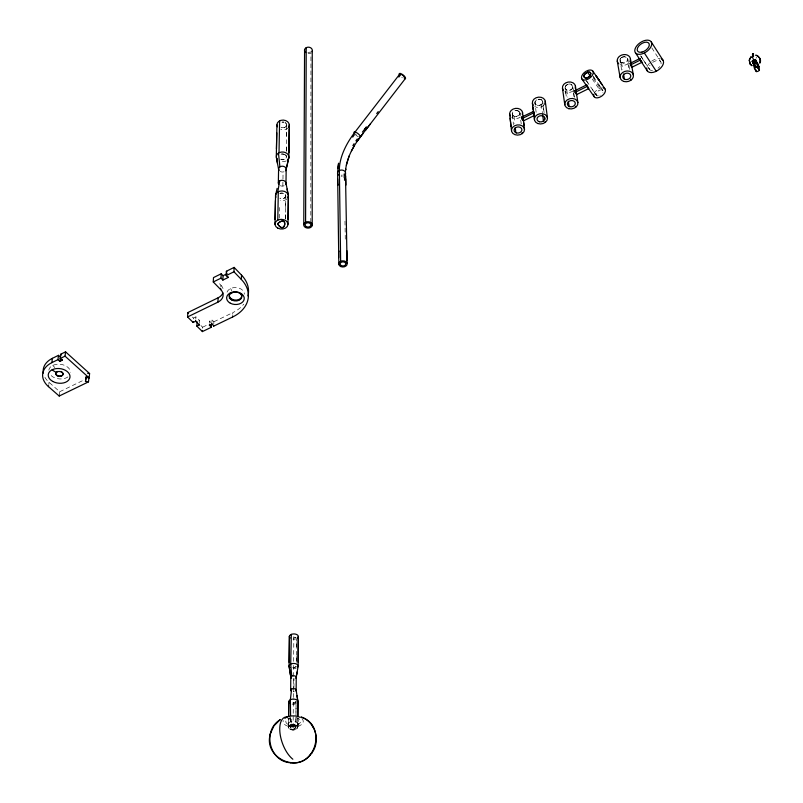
<?xml version="1.0" encoding="UTF-8"?>
<svg xmlns="http://www.w3.org/2000/svg" width="803" height="803" viewBox="0 0 803 803"><rect width="100%" height="100%" fill="white"/><g stroke="black" fill="none" stroke-linecap="round" stroke-linejoin="round"><path stroke-width="0.6" stroke-dasharray="4.01 3.01" d="M286.44 151.496L286.44 146.718M310.801 222.27L310.962 51.824M285.487 218.496L285.497 213.377M297.813 717.591C298.776 723.463 299.298 731.593 291.399 729.736C287.374 730.67 288.277 721.245 288.588 724.336L288.508 723.744M297.813 718.635L297.692 727.779C295.805 730.63 290.626 730.66 288.588 727.96L288.558 718.826L288.468 727.438C289.522 723.884 296.508 723.744 297.762 727.257L297.923 723.373C295.645 725.952 290.576 725.741 288.126 723.362L288.699 724.015M293.898 691.694L293.908 690.891M293.928 687.659L293.998 678.836M296.357 662.324L296.518 638.957M295.916 726.032C297.08 729.847 289.18 729.937 290.335 726.093M290.415 717.621L290.325 727.408C291.087 729.495 295.253 729.455 295.905 727.307L296.076 701.621A2.76 1.546 -0.4 0 1 292.011 703.037M291.539 726.093C294.049 725.059 298.023 728.15 293.908 725.882C292.051 724.968 288.638 728.502 291.539 726.093L291.609 718.002M293.115 727.357L293.346 698.751M293.356 697.506L293.637 662.676M293.647 661.431L293.848 636.548M285.466 219.269L285.808 195.822A3.854 2.911 2.3 0 0 280.056 193.242M286.45 150.723L286.34 123.572M286.801 126.282L286.5 123.813L284.854 122.397M282.847 186.075L282.917 181.659M282.967 179.009L283.078 172.003M279.334 218.175L279.514 207.475M296.407 646.596L296.498 641.396M295.956 712.161L296.046 706.73M290.375 722.208L290.455 717.822M286.591 136.078L286.741 130.216M285.577 207.696L285.727 201.463M280.488 159.235L284.724 159.295L286.3 157.458L286.37 155.28M232.719 314.284L232.78 312.648A37.932 27.151 3.9 0 0 243.751 304.166M220.855 287.143L220.935 285.236L217.623 281.843M213.779 323.96L213.889 321.772L212.062 319.945L209.553 321.16L209.442 323.338M211.952 322.133L212.062 319.945M202.577 328.307L202.637 327.212L200.911 325.516M199.495 322.726L199.616 320.538L195.922 316.874L193.413 318.098L193.282 320.277M195.791 319.062L195.922 316.874M518.808 111.105L516.138 110.392L513.89 111.065L517.283 110.473L519.822 112.35L519.36 114.98L516.51 116.495L514.291 116.264L512.746 115.14L512.244 113.655L512.876 111.948L513.318 111.487L512.244 113.655L512.856 119.175M297.783 723.904A4.637 2.56 -0.5 0 0 291.007 721.556A4.637 2.56 -0.5 0 0 290.646 725.992A4.637 2.56 -0.5 0 0 297.783 723.904L298.254 723.212C298.606 724.115 291.599 726.574 288.638 723.874M59.201 396.03L59.723 391.723L49.033 382.318A25.435 17.084 6.9 0 1 44.446 376.416M48.762 384.476L49.033 382.318M519.3 111.537C522.592 116.094 512.645 118.904 512.244 113.655L513.468 124.686M620.107 59.181L621.572 70.192M619.986 59.492L620.167 62.192M285.707 195.229L285.738 196.414L284.142 198.261L279.815 198.211M620.619 58.348L620.247 58.89L620.839 58.107M296.277 666.329L294.209 667.564L292.091 667.343A2.72 1.566 -0.3 0 0 296.116 666.641M288.538 726.936C290.355 724.145 295.022 724.196 297.361 726.293A4.647 2.56 -0.5 0 1 293.175 729.907A4.647 2.56 -0.5 0 1 288.819 726.414A4.647 2.56 -0.5 0 1 296.417 725.531L297.692 727.779M296.016 701.31L294.872 702.936L291.78 702.956M565.934 85.419L565.041 87.738L566.607 98.649M567.851 84.275L565.372 86.182L565.242 89.133M536.143 112.32L534.959 102.242A3.915 3.082 -9 0 1 535.42 101.007C539.345 98.237 535.119 99.994 534.939 102.563C534.969 104.189 536.585 105.273 538.09 105.374C541.884 106.408 544.856 100.405 540.359 99.341M535.139 104.27L534.969 102.884C535.932 107.542 544.775 105.032 542.236 100.576M566.175 85.188L567.47 84.415M621.09 57.866L622.044 57.234M621.381 57.635C623.309 56.12 627.073 56.401 627.765 59.101L629.672 69.65M198.672 320.999L199.616 320.538M59.723 391.723L84.435 379.759M202.637 327.212L208.107 324.573M213.889 321.772L232.78 312.648M279.765 193.382L284.101 193.433M622.415 57.073L624.814 56.752L627.193 57.926M281.923 122.146L284.152 122.156M538 99.311L539.987 99.261L538.391 99.241M282.275 122.076L283.78 122.086M281.743 154.005L284.694 154.477L286.269 156.274L286.3 157.458M293.356 638.094L296.066 637.421L293.085 638.054M573.673 92.265L572.81 86.383C573.372 90.227 567.159 91.863 565.322 88.661C564.66 88.21 567.892 91.472 569.668 90.257C574.657 89.765 572.9 82.528 568.243 84.174L571.736 84.807L573.061 88.029M627.996 60.426L627.765 59.101L626.581 62.032L623.66 63.176L620.98 62.423L619.926 60.807L621.522 62.754L624.875 62.955L627.434 61.018L627.555 58.478M540.71 99.462L541.834 100.134M285.175 122.558L286.169 123.341M192.369 317.065L193.413 318.098M209.553 321.16L211.38 322.987M54.825 367.553L53.992 366.65A18.339 9.485 62.5 0 0 52.727 365.415M595.314 93.71L596.478 95.366M586.13 80.39L588.067 83.161M598.908 84.797L600.815 87.557M586.682 81.163L596.217 94.995M592.253 79.005L599.851 90.097M593.457 76.817L602.943 90.699L601.828 89.033M593.327 78.242L600.152 88.23M592.152 89.093L594.3 92.245M592.684 75.663L594.842 78.855M648.101 67.191L649.386 69.138M640.674 55.808L642.902 59.211M640.884 56.14L649.476 69.299M643.454 60.064L646.626 64.923M651.795 47.849L660.839 61.881M628.006 63.748L628.92 68.847M621.522 62.754L622.787 69.901M573.854 93.449L574.416 97.304M573.472 92.957L574.075 97.063M565.432 90.498L565.884 93.549M566.737 89.956L567.761 97.133M519.922 112.651L520.133 114.287M544.123 112.661L542.708 101.71L542.878 103.055M543.089 105.936L543.882 112.099M541.332 104.531L542.376 112.751M520.003 113.273L520.294 115.652M520.745 120.149L521.227 123.903M513.99 116.134L514.793 123.331M344.979 221.136L345.29 239.967M296.036 701.932L296.066 704.181M285.738 196.414L285.768 198.652M344.276 177.051L344.286 180.324M296.347 656.432L296.357 661.06M295.916 717.3L295.936 722.148M344.276 178.236L344.286 180.605M342.349 176.128A4.005 3.071 0 0 1 341.134 176.178M358.329 136.761A3.985 1.235 38.4 0 1 355.257 134.462M342.329 175.074A2.67 2.048 0 0 1 341.265 175.164M356.261 134.844A2.66 0.823 38.4 0 1 355.91 134.502M402.403 77.851A3.945 1.375 38.8 0 1 401.751 77.389M67.964 376.898A10.921 7.327 7.1 0 1 50.157 374.529M48.822 370.163A10.921 7.327 7.1 0 1 60.145 364.261A10.921 7.327 7.1 0 1 70.534 372.301M310.299 53.179A3.905 3.182 2.4 0 1 308.071 53.53M310.239 51.904A2.61 2.118 2.4 0 1 307.89 52.436M284.172 185.714A3.824 2.911 2.4 0 1 280.147 185.644M285.808 195.852A3.854 2.911 2.3 0 1 280.137 198.361M286.962 198.943A6.424 4.858 2.3 0 1 280.187 200.459M284.061 171.772A3.804 2.911 2.5 0 1 280.006 171.35M288.277 127.677A6.183 4.848 2.9 0 1 280.769 129.363M284.985 154.658A3.774 2.911 2.6 0 1 285.828 158.412A3.774 2.911 2.6 0 1 281.16 159.526M281.05 154.166A3.774 2.911 2.6 0 1 284.021 154.186M286.249 160.861A6.294 4.858 2.6 0 1 280.859 161.483M594.13 93.439A6.675 3.885 -35.8 0 1 602.33 87.838M598.345 95.828A4.005 2.329 -35.8 0 1 596.278 93.268A4.005 2.329 -35.8 0 1 600.815 89.866A4.005 2.329 -35.8 0 1 602.882 92.425M600.283 95.166A4.005 2.329 -35.8 0 1 599.951 95.336M573.171 90.91A6.575 5.199 -10.6 0 1 564.87 91.572M520.394 117.067A6.484 5.099 -7.9 0 1 511.692 117.409M543.942 105.173A6.524 5.139 -9 0 1 534.798 106.568M628.448 63.387A6.685 5.3 -13.5 0 1 620.057 64.662M647.188 66.529A9.506 5.531 -34.6 0 1 660.287 58.559M652.698 62.383A6.795 3.955 -34.6 0 1 660.518 61.419A6.795 3.955 -34.6 0 1 658.028 68.265M652.508 70.554A6.795 3.955 -34.6 0 1 649.978 65.204M220.935 285.236A12.647 9.054 3.9 0 1 223.324 290.194M227.038 292.151A8.813 6.314 3.1 0 1 236.734 287.604A8.813 6.314 3.1 0 1 244.403 294.219M230.461 288.568A2.529 1.064 63.5 0 1 231.786 291.077M301.908 718.605A10.108 5.581 -0.5 0 1 294.872 726.946A10.108 5.581 -0.5 0 1 283.228 720.502M289.11 718.223A2.8 1.335 70.1 0 1 290.525 721.716M296.066 717.671A7.418 4.105 -0.5 0 1 299.007 723.955A7.418 4.105 -0.5 0 1 287.243 723.965A7.418 4.105 -0.5 0 1 290.375 717.681M294.089 691.674A2.74 1.556 -0.4 0 1 293.165 691.724M295.986 703.749A4.597 2.58 -0.4 0 1 292.041 704.141M294.099 678.826A2.73 1.556 -0.4 0 1 293.085 678.846M296.367 638.706A4.477 2.62 -0.3 0 1 293.025 639.128M296.227 668.156A4.527 2.6 -0.3 0 1 293.266 668.638M756.285 57.154A2.329 1.797 -18.4 0 1 756.055 58.258M286.812 124.937L284.924 127.506L281.04 127.306L284.613 127.617L286.189 126.613L286.812 124.937M288.95 724.145L288.377 723.633L288.95 724.145"/><path stroke-width="1.2" d="M312.206 225.553L312.247 51.031M297 695.609L297.903 701.842L297.823 716.186M303.775 224.258L304.578 49.706M305.582 222.22L306.224 47.698M297.823 716.376L297.903 701.842M298.164 662.234L298.244 637M296.156 690.279L296.237 677.411L298.124 666.229L298.314 636.488M289.381 636.618L289.09 665.868L290.395 674.741M290.576 715.553L290.355 699.704L291.63 689.004M290.676 690.068L290.796 677.2M291.328 634.39L290.706 664.061L291.74 676.136A2.73 1.556 -0.4 0 0 291.298 678.214M276.774 132.846L276.463 148.816M288.578 716.386L288.739 701.491L288.588 716.316M289.12 662.415L289.441 636.106M288.066 219.37L288.357 196.283L288.006 224.198M288.929 152.771L289.231 128.831M285.978 183.486L286.179 169.403L288.859 157.328L289.281 124.937M275.068 219.47L275.439 200.539M276.312 156.394L276.925 124.927M278.34 182.923L278.601 168.841M277.788 220.142L278.3 191.746L277.778 192.047L279.655 180.946M279.595 120.862L279.012 152.791L278.47 153.102L279.906 166.873M274.977 224.228L275.549 195.36L277.115 188.374M211.882 323.499L213.678 326.138L232.609 317.004A38.022 27.151 3.9 0 0 241.372 279.484L241.532 275.118L234.125 267.409L226.366 271.243L226.175 275.61L228.032 277.537L222.873 280.076L220.996 278.159L221.206 273.783L213.488 277.597L213.267 281.963L220.735 289.602A12.667 9.044 3.9 0 1 217.924 302.149L187.561 316.944L193.152 322.465L195.661 321.24L195.711 320.427M241.372 279.484L233.954 271.775L234.125 267.409M232.609 317.004L232.649 315.92M228.032 277.537L228.072 276.714M222.873 280.076L223.063 275.71L221.206 273.783M217.924 302.149L218.135 297.783A12.647 9.054 3.9 0 0 222.903 292.965M220.735 289.602L220.775 288.779M337.611 172.494L338.585 163.2L337.752 168.53M213.678 326.138L213.718 325.315M197.116 321.752L196.865 326.118L202.396 331.579L211.159 327.353L209.372 324.703M211.159 327.353L211.33 324.081M202.396 331.579L202.456 330.485M196.865 326.118L199.365 324.904L199.415 324.091M193.152 322.465L193.202 321.642M187.561 316.944L187.832 312.578L218.135 297.783M345.571 171.039L345.732 168.921L345.651 169.513M88.481 381.877L88.952 377.571L85.971 377.169L85.489 381.475L88.481 381.877L59.201 396.03L48.481 386.634L48.581 385.821M85.489 381.475L86.132 377.47L89.133 377.872L89.595 373.556L65.555 351.834L60.847 354.163L60.305 358.479L62.253 360.226L59.894 361.38L57.946 359.644L58.489 355.327L52.376 358.339A25.435 17.094 6.9 0 0 43.362 373.094M86.132 377.47L86.222 376.657M59.201 396.03L59.302 395.227M89.133 377.872L65.033 356.151L65.555 351.834M59.894 361.38L60.426 357.064L58.489 355.327M62.253 360.226L62.353 359.413M48.481 386.634A25.495 17.084 6.8 0 1 51.834 362.655L52.376 358.339M270.38 733.902C263.183 756.426 295.363 773.219 309.978 755.221M345.641 169.584C347.067 157.448 353.139 146.417 360.427 136.821L405.525 78.323M296.719 674.59L297.19 671.79M288.859 157.328L286.701 167.024M57.063 371.879L55.879 372.211L53.47 370.805A18.168 9.255 62.1 0 1 52.185 369.731M270.521 733.32L273.984 725.792L280.076 719.769M270.069 735.116L270.832 732.125M346.334 165.187L349.225 155.842M750.353 64.29L749.249 60.355L750.966 56.802L749.279 60.054L750.132 63.979M759.909 62.885L759.979 58.478L757.269 55.658M759.869 62.985C762.459 59.854 757.339 54.985 756.486 55.357M351.403 151.064L354.033 146.226M312.046 752.642C320.949 740.778 315.228 721.556 300.974 716.979M352.868 145.614L354.083 143.697M357.004 141.529L362.856 133.78M309.567 755.673L311.875 752.883M311.524 753.385L312.407 752.13M355.91 140.816L357.285 138.919M364.923 128.871L366.349 126.994M365.375 130.508L370.514 123.722M400.265 73.454L355.067 131.973A67.853 37.58 -39.9 0 0 339.368 170.537L340.643 261.336M398.86 77.068L400.255 75.251M362.374 132.154L366.148 127.265M376.717 113.554L378.233 111.597M754.609 66.348L752.25 61.209L755.422 59.673A5.27 0.743 65.6 0 0 758.273 64.692L759.006 66.9A4.236 3.252 -18.2 0 1 757.681 67.864M280.157 719.709C261.929 730.529 269.417 761.856 290.656 762.75M757.58 67.914L759.006 66.9L755.944 61.771L752.782 63.296A4.236 3.252 -18.2 0 1 755.944 61.771L755.422 59.673A4.236 3.252 -18.3 0 0 752.25 61.209L752.973 62.764M757.641 65.485L758.474 64.802L757.45 65.605M752.853 53.721C754.971 53.992 751.759 52.948 753.094 56.13A5.541 0.793 65.6 0 0 753.686 60.185L754.208 62.273M588.599 88.661L588.338 87.015A6.705 3.874 -35.9 0 0 588.599 88.661L576.654 94.573A6.615 5.199 -10.5 0 0 575.109 92.365L574.868 90.719L586.812 84.807M630.154 63.337L639.961 58.478A9.556 5.521 -34.7 0 0 640.272 60.115L641.758 62.383L631.951 67.231A6.725 5.3 -13.4 0 0 630.455 64.973L630.154 63.337A6.715 5.3 -13.4 0 1 631.549 65.274M586.792 85.259A6.715 3.874 -35.9 0 0 587.073 86.443L575.109 92.365L576.654 94.573M534.366 112.892A6.554 5.139 -9 0 1 533.493 111.446L521.659 117.077L521.85 118.734A6.514 5.099 -7.8 0 1 523.426 120.882L534.166 115.572M223.063 275.71L227.189 273.672M213.267 281.963L220.996 278.159M226.175 275.61L233.954 271.775M51.834 362.655L57.946 359.644M60.305 358.479L65.033 356.151M209.332 325.526L211.841 324.312M587.645 72.28C578.11 76.837 589.322 81.575 590.898 73.545C589.683 69.921 583.982 73.545 583.821 76.285C585.608 82.589 595.706 70.764 587.645 72.28L590.717 76.767M290.485 762.74C316.352 766.584 326.64 725.51 301.526 717.209M755.493 55.186L757.129 55.598M87.607 373.295L89.595 373.556M756.888 55.487L757.45 55.738M751.859 65.615L749.982 63.758M751.909 65.635L750.685 64.662M522.181 117.549L521.659 117.077A6.514 5.099 -7.8 0 1 523.124 118.934M60.847 354.163L61.57 354.816M758.273 64.692L755.422 59.673M187.832 312.578L188.534 313.27M195.661 321.24L199.365 324.904M226.366 271.243L226.948 271.846M598.747 79.818L599.168 80.461L595.936 75.653L602.029 84.586M581.864 78.925L594.13 96.691M592.855 71.136A6.735 3.864 -36 0 1 586.501 79.758A6.735 3.864 -36 0 1 582.737 74.227A6.735 3.864 -36 0 1 592.855 71.136L605.04 88.992M754.509 65.485L754.037 64.752M635.464 52.827L647.389 71.045M644.347 52.988L656.232 71.266M651.333 42.067A9.596 5.501 -34.8 0 1 641.517 54.042A9.596 5.501 -34.8 0 1 636.95 45.62A9.596 5.501 -34.8 0 1 651.333 42.067L663.127 60.416M311.865 725.119L313.401 727.538M757.691 67.131L759.437 70.072A2.831 2.168 -18.1 0 1 756.275 71.587L754.509 68.656L753.435 64.391A2.831 2.168 -18.2 0 1 756.607 62.865L757.691 67.131A2.831 2.168 -18.1 0 0 754.509 68.656M753.756 64.26L753.134 63.086M534.266 114.177L533.573 112.932L521.85 118.734L523.426 120.882M534.065 112.52L533.493 111.446L533.694 113.103A6.554 5.149 -9 0 0 534.366 114.297M631.951 67.231L630.455 64.973L640.272 60.115L639.961 58.478M631.088 64.37L631.65 65.595M522.984 118.633L523.235 119.235M586.822 85.68L587.073 86.443M759.437 70.072L758.353 65.806A2.831 2.168 -18.2 0 1 756.817 67.071M754.77 63.216L755.854 67.482M755.733 69.459L756.275 71.587M285.948 182.883L288.317 195.28M276.352 157.388L278.621 169.443M630.425 58.84L631.278 63.527M631.71 65.876L633.416 75.251M630.777 79.136L630.967 80.17M623.509 74.017L624.423 79.186M617.266 61.068L620.127 77.489M287.123 189.036L288.016 194.326M276.654 158.352L277.487 163.431M296.136 689.958L297.883 701.31M289.12 666.4L290.816 677.521M575.44 86.122L576.142 90.829M577.889 102.603L576.403 92.927A6.605 5.199 -10.5 0 0 574.868 90.719M575.44 106.357L575.59 107.401M568.353 101.258L569.096 106.438M562.471 88.31L564.79 104.802M545.277 101.218L547.425 117.72M544.544 117.258L544.805 119.336M545.076 121.414L545.207 122.447M542.647 114.809L543.44 121.042M532.409 103.376L534.437 119.888M532.851 107L533.172 109.569M523.717 122.648L524.018 125.238M522.522 112.39L523.074 117.118M523.345 119.476L524.51 129.444A6.544 5.099 -7.8 0 1 514.954 134.673A6.544 5.099 -7.8 0 1 514.512 125.84A6.544 5.099 -7.8 0 1 524.51 129.444M522.181 132.565L522.301 133.599M515.255 127.476L515.837 132.676M510.116 118.171L511.019 126.432M509.664 114.016L511.471 130.558M641.446 60.747L641.758 62.383A9.546 5.521 -34.7 0 1 641.456 61.078M346.846 250.646L347.097 260.704M337.611 178.939L337.772 185.373L337.762 184.138M345.591 175.987L345.671 185.332L345.651 178.888M345.461 172.504L347.067 263.274M344.176 173.95L344.236 177.684M337.611 173.739L338.836 264.538M338.675 251.941L338.655 250.707L338.665 257.622M338.404 175.034A4.005 3.071 0 0 1 338.756 170.898A4.005 3.071 0 0 1 344.146 170.788A4.005 3.071 0 0 1 344.808 174.893M354.103 132.856A3.985 1.235 38.4 0 1 355.92 132.294A3.985 1.235 38.4 0 1 359.915 135.566A3.985 1.235 38.4 0 1 359.363 137.162M355.147 132.907A2.66 0.823 38.4 0 1 355.297 132.816M399.432 74.9A3.945 1.375 38.8 0 1 400.757 73.595A3.945 1.375 38.8 0 1 404.963 76.847A3.945 1.375 38.8 0 1 404.401 78.754M401.641 74.589A2.63 0.913 38.8 0 1 403.949 76.426A2.63 0.913 38.8 0 1 404.23 77.871M400.215 74.629A2.63 0.913 38.8 0 1 400.296 74.448M60.847 371.438A3.644 2.439 7.1 0 1 62.423 375.172A3.644 2.439 7.1 0 1 56.862 375.162A3.644 2.439 7.1 0 1 57.374 371.428M305.632 52.556A3.905 3.182 2.4 0 1 305.331 48.361A3.905 3.182 2.4 0 1 310.39 47.648A3.905 3.182 2.4 0 1 312.016 51.653M278.691 184.369A3.824 2.911 2.4 0 1 282.244 180.284A3.824 2.911 2.4 0 1 285.547 184.61M275.891 197.317A6.424 4.858 2.3 0 1 282.094 190.953A6.424 4.858 2.3 0 1 287.906 197.729M279.113 170.537A3.804 2.911 2.5 0 1 279.986 166.823A3.804 2.911 2.5 0 1 284.935 167.004A3.804 2.911 2.5 0 1 285.567 170.778M277.487 159.596A6.294 4.858 2.6 0 1 278.32 153.202A6.294 4.858 2.6 0 1 286.651 153.222A6.294 4.858 2.6 0 1 287.845 159.616M277.467 126.804A6.183 4.848 2.9 0 1 283.329 120.079A6.183 4.848 2.9 0 1 288.548 127.326M603.254 87.918A6.675 3.885 -35.8 0 1 604.699 92.947A6.675 3.885 -35.8 0 1 597.562 97.825A6.675 3.885 -35.8 0 1 593.818 94.363M563.294 90.217A6.575 5.199 -10.6 0 1 568.153 82.067A6.575 5.199 -10.6 0 1 575.239 88.21M510.296 115.973A6.484 5.099 -7.9 0 1 515.556 108.385A6.484 5.099 -7.9 0 1 522.351 114.498M533.252 105.253A6.524 5.139 -9 0 1 538.622 97.133A6.524 5.139 -9 0 1 544.635 104.27M618.711 63.758A6.685 5.3 -13.5 0 1 618.912 56.792A6.685 5.3 -13.5 0 1 627.424 55.126A6.685 5.3 -13.5 0 1 629.903 61.57M661.491 58.92A9.506 5.531 -34.6 0 1 657.486 70.584A9.506 5.531 -34.6 0 1 646.786 67.884M241.532 275.118A37.932 27.151 3.9 0 1 247.936 295.926M240.91 293.376A6.304 4.507 3.1 0 1 236.524 300.071A6.304 4.507 3.1 0 1 229.407 294.39M239.083 299.73A8.813 6.314 3.1 0 1 238.501 299.87M233.563 299.921A8.813 6.314 3.1 0 1 229.256 298.054M231.826 292.704A2.529 1.064 63.5 0 1 230.28 292.934M284.884 718.294A10.108 5.581 -0.5 0 1 300.121 717.36M292.854 759.226A23.468 11.202 70.4 0 1 280.036 733.52A23.468 11.202 70.4 0 1 287.444 716.878M291.037 690.961A2.74 1.556 -0.4 0 1 293.356 688.623A2.74 1.556 -0.4 0 1 295.845 690.891M289.582 703.177A4.597 2.58 -0.4 0 1 292.784 699.102A4.597 2.58 -0.4 0 1 297.582 702.615M291.68 676.166A2.73 1.556 -0.4 0 1 295.293 676.116A2.73 1.556 -0.4 0 1 295.795 678.154M289.923 667.574A4.527 2.6 -0.3 0 1 290.556 664.141A4.527 2.6 -0.3 0 1 296.548 664.061A4.527 2.6 -0.3 0 1 297.381 667.464M290.154 638.034A4.477 2.62 -0.3 0 1 290.887 634.591A4.477 2.62 -0.3 0 1 296.799 634.571A4.477 2.62 -0.3 0 1 297.552 638.004M754.408 65.344A5.26 0.753 65.6 0 1 752.25 61.209M751.839 57.435A2.329 1.797 -18.4 0 1 753.686 55.919M352.698 137.112A67.823 37.59 -39.9 0 1 354.444 134.673M752.451 54.243C754.84 55.116 752.511 54.092 752.451 54.192M277.587 223.927C285.948 236.112 288.187 213.136 277.587 223.927M277.647 223.625C284.463 236.383 289.512 213.769 277.647 223.625M340.843 266.576A4.206 3.082 -0.4 0 0 347.157 263.896A4.206 3.082 -0.4 0 0 340.853 261.246A4.206 3.082 -0.4 0 0 340.843 266.576M341.546 265.683A2.8 2.048 -0.4 0 0 345.752 263.896A2.8 2.048 -0.4 0 0 341.556 262.139A2.8 2.048 -0.4 0 0 341.546 265.683M57.264 375.774A3.644 2.439 7.1 0 0 62.985 374.409A3.644 2.439 7.1 0 0 57.876 371.588A3.644 2.439 7.1 0 0 57.264 375.774M52.757 381.435A10.941 7.327 7.1 0 0 69.971 377.36A10.941 7.327 7.1 0 0 54.644 368.878A10.941 7.327 7.1 0 0 52.757 381.435M305.511 227.5A4.296 3.212 1.1 0 0 312.277 225.221A4.296 3.212 1.1 0 0 306.184 221.969A4.296 3.212 1.1 0 0 305.511 227.5M306.344 226.637A2.871 2.138 1.1 0 0 310.851 225.121A2.871 2.138 1.1 0 0 306.786 222.953A2.871 2.138 1.1 0 0 306.344 226.637M277.788 228.142A6.524 4.858 2.1 0 0 287.986 224.699A6.524 4.858 2.1 0 0 278.701 219.761A6.524 4.858 2.1 0 0 277.788 228.142M568.795 108.696A6.645 5.209 -10.4 0 0 577.879 102.563A6.645 5.209 -10.4 0 0 567.34 99.803A6.645 5.209 -10.4 0 0 568.795 108.696M569.628 106.648A3.985 3.122 -10.4 0 0 575.289 103.185A3.985 3.122 -10.4 0 0 569.106 101.258A3.985 3.122 -10.4 0 0 569.628 106.648M516.369 132.876A3.925 3.061 -7.8 0 0 521.89 129.494A3.925 3.061 -7.8 0 0 515.717 127.617A3.925 3.061 -7.8 0 0 516.369 132.876M537.819 123.532A6.585 5.149 -8.9 0 0 547.475 118.252A6.585 5.149 -8.9 0 0 537.488 114.598A6.585 5.149 -8.9 0 0 537.819 123.532M539.385 121.745A3.955 3.092 -8.9 0 0 544.835 118.192A3.955 3.092 -8.9 0 0 538.562 116.465A3.955 3.092 -8.9 0 0 539.385 121.745M624.061 81.494A6.745 5.31 -13.3 0 0 633.416 75.211A6.745 5.31 -13.3 0 0 622.837 72.37A6.745 5.31 -13.3 0 0 624.061 81.494M625.376 79.507A4.045 3.182 -13.3 0 0 630.726 75.482A4.045 3.182 -13.3 0 0 624.212 74.117A4.045 3.182 -13.3 0 0 625.376 79.507M641.998 52.095A6.856 3.935 -34.8 0 0 649.025 43.543A6.856 3.935 -34.8 0 0 638.746 46.072A6.856 3.935 -34.8 0 0 641.998 52.095M231.846 300.041A6.304 4.507 3 0 0 241.773 297.05A6.304 4.507 3 0 0 232.89 292.292A6.304 4.507 3 0 0 231.846 300.041M230.31 303.203A8.833 6.314 3 0 0 244.222 299.027A8.833 6.314 3 0 0 231.776 292.362A8.833 6.314 3 0 0 230.31 303.203"/></g></svg>
